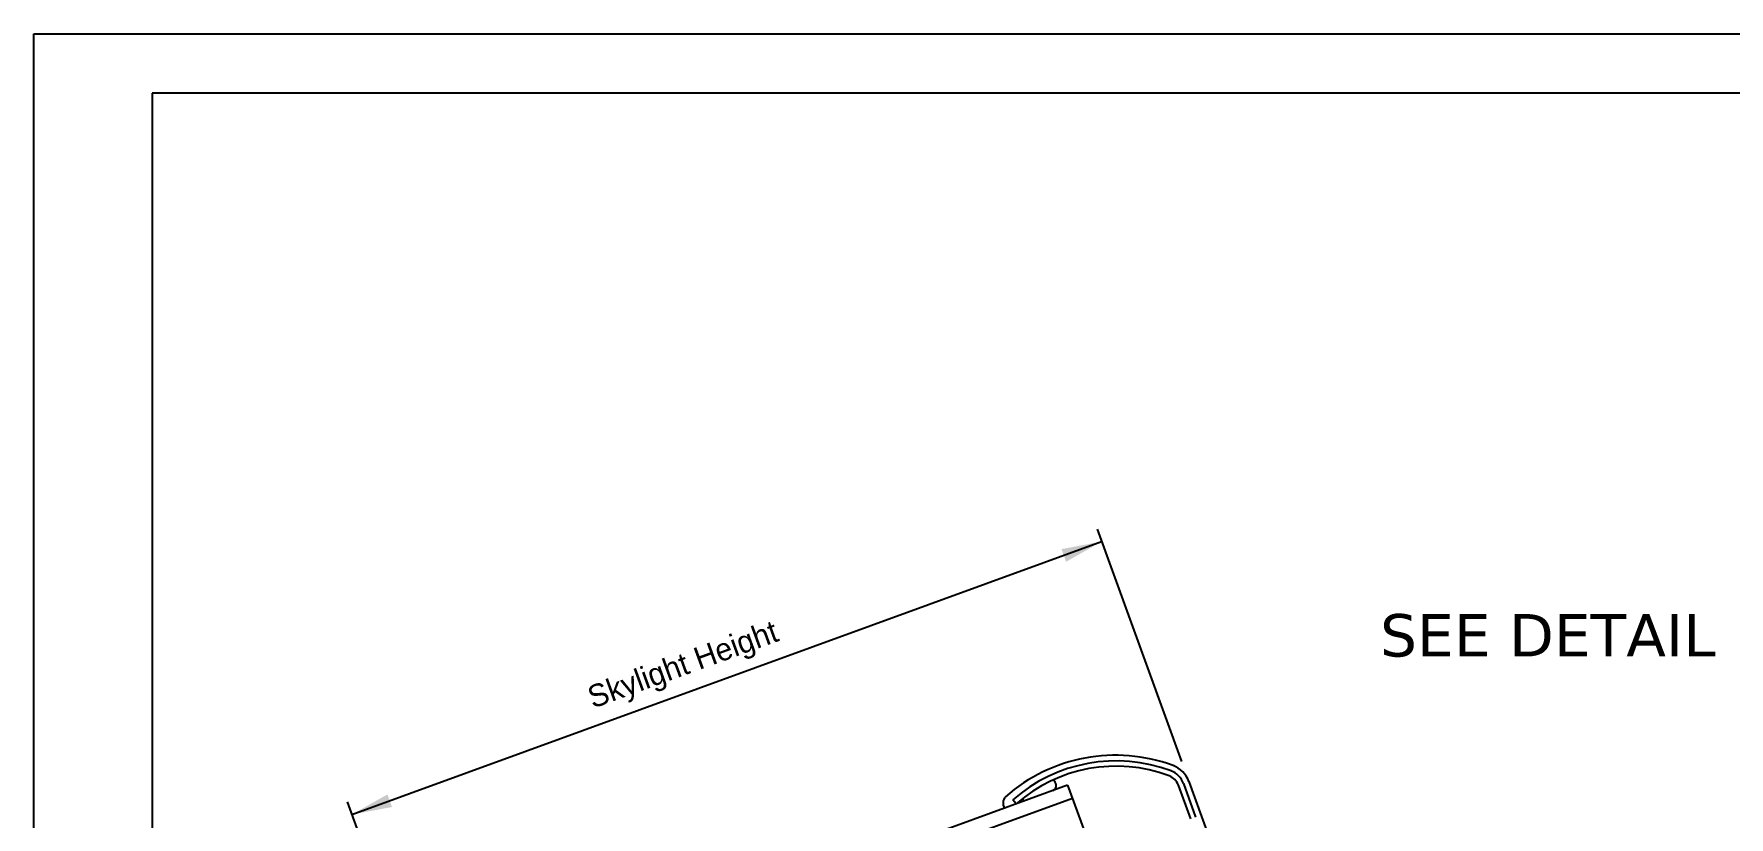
# Model space of a CAD drawing. Header units: inches. Extents: x -154 to 13, y 2 to 55.
# Drawn here: x -153.78 to -134.82, y 34.05 to 42.81 of the extents above; entities that cross this region are included whole.
import ezdxf

# ---------------------------------------------------------------- set-up
doc = ezdxf.new("R2010")
doc.units = ezdxf.units.IN
doc.header["$LTSCALE"] = 2
doc.header["$MEASUREMENT"] = 0
doc.layers.get('0').update_dxf_attribs({"linetype": 'CONTINUOUS'})
for name, color, linetype in [('VELUX_Border', 5, 'CONTINUOUS'), ('VELUX_Skylight', 7, 'CONTINUOUS'), ('VELUX_Text', 7, 'CONTINUOUS')]:
    doc.layers.add(name, color=color, linetype=linetype)
doc.styles.add('SIMPLEX', font='')
doc.styles.add('Verdana', font='verdana.ttf')
doc.styles.get('SIMPLEX').set_extended_font_data('Futura Md BT')

msp = doc.modelspace()

# ---------------------------------------------------------------- linework, layer by layer
at = {"color": 7}
for p, q in [((-141.889, 37.272), (-140.943, 34.671)), ((-150.223, 34.079), (-141.838, 37.131)), ((-150.275, 34.219), (-149.328, 31.619))]:
    msp.add_line(p, q, dxfattribs=at)
for points in [[(-142.286, 37.047), (-142.235, 36.906), (-141.838, 37.131)], [(-149.826, 34.303), (-149.775, 34.162), (-150.223, 34.079)]]:
    msp.add_solid(points, dxfattribs=at)
at = {"layer": 'VELUX_Border', "color": 6}
for p, q in [((-153.781, 42.81), (-90.031, 42.81)), ((-153.781, 1.56), (-153.781, 42.81))]:
    msp.add_line(p, q, dxfattribs=at)
at = {"layer": 'VELUX_Border'}
for p, q in [((-90.692, 42.149), (-152.459, 42.149)), ((-152.459, 42.149), (-152.459, 2.221))]:
    msp.add_line(p, q, dxfattribs=at)
at = {"layer": 'VELUX_Skylight'}
for p, q in [((-142.219, 34.406), (-144.934, 33.418)), ((-142.219, 34.406), (-144.934, 33.418)), ((-142.219, 34.406), (-144.934, 33.418)), ((-142.219, 34.406), (-141.99, 33.777)), ((-142.219, 34.406), (-141.99, 33.777)), ((-142.219, 34.406), (-141.99, 33.777)), ((-140.841, 34.029), (-140.978, 34.406)), ((-140.923, 34.426), (-140.786, 34.05)), ((-140.861, 34.448), (-140.861, 34.447)), ((-140.861, 34.447), (-140.139, 32.461)), ((-142.165, 34.258), (-144.88, 33.27)), ((-142.165, 34.258), (-144.88, 33.27)), ((-142.165, 34.258), (-144.88, 33.27)), ((-142.792, 34.197), (-142.831, 34.242))]:
    msp.add_line(p, q, dxfattribs=at)
for centre, radius, start, end in [((-141.682, 32.876), 1.865, 69.819, 131.3036), ((-141.677, 32.934), 1.744, 69.3385, 131.4363), ((-141.677, 32.934), 1.685, 69.3385, 131.4363), ((-141.145, 34.345), 0.177, 20, 69.3385), ((-141.145, 34.345), 0.236, 20, 69.3385), ((-141.145, 34.345), 0.301, 20, 69.3385), ((-142.409, 34.404), 0.0639, 295.1337, 67.3056), ((-142.836, 34.205), 0.105, 136.6559, 212.2227), ((-142.7, 34.253), 0.0203, 166.9397, 284.2651)]:
    msp.add_arc(centre, radius, start, end, dxfattribs=at)

# ---------------------------------------------------------------- texts
at = {"color": 7, "style": 'SIMPLEX'}
msp.add_text('Skylight Height', height=0.25, rotation=20, dxfattribs=at).set_placement((-147.528, 35.262))
at = {"layer": 'VELUX_Text', "color": 7, "style": 'Verdana'}
msp.add_text('SEE DETAIL', height=0.4746, dxfattribs=at).set_placement((-138.723, 35.846))

doc.saveas('drawing.dxf')
